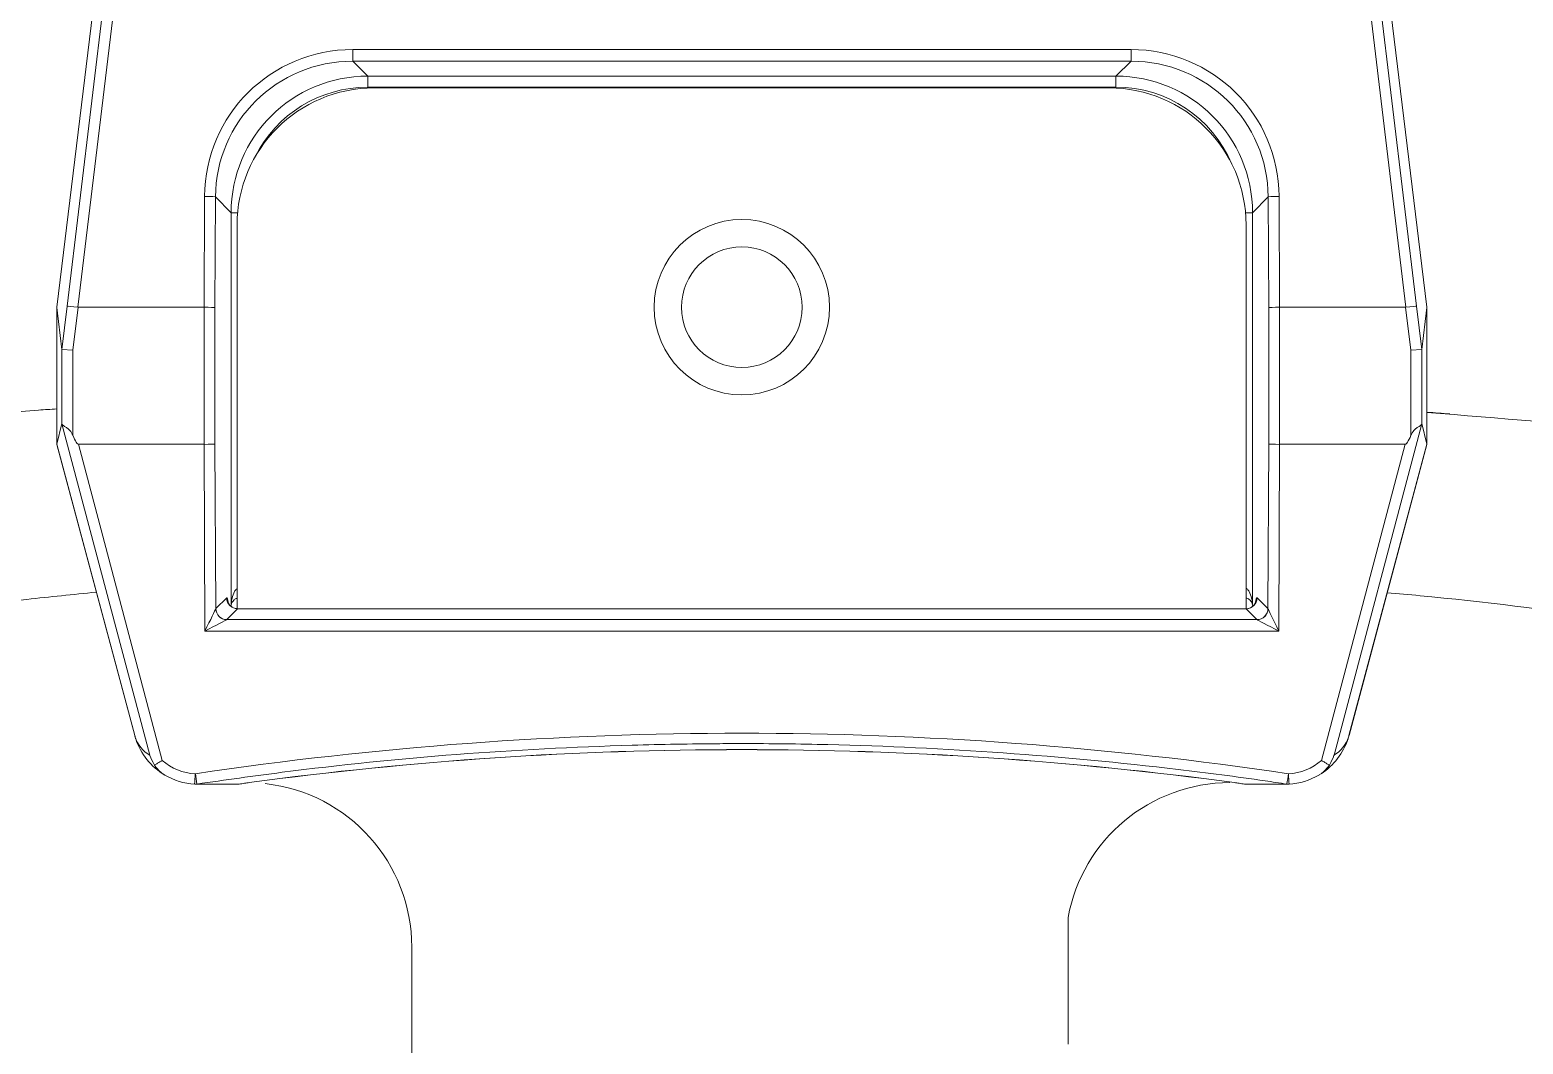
# Model space of a CAD drawing. Extents: x 12.1 to 108.7, y 1 to 80.4.
# Drawn here: x 101.911 to 103.274, y 35.578 to 36.503 of the extents above; entities that cross this region are included whole.
import ezdxf

# ---------------------------------------------------------------- set-up
doc = ezdxf.new("R2010")
doc.units = 0
doc.header["$MEASUREMENT"] = 0
doc.linetypes.add('SLD-Solid', pattern=[0])
doc.layers.add('OBJECT', color=7, linetype='CONTINUOUS')

msp = doc.modelspace()

# ---------------------------------------------------------------- linework, layer by layer
at = {"layer": 'OBJECT', "linetype": 'SLD-Solid', "lineweight": 15}
for p, q in [((101.9454, 36.2511), (101.9944, 36.6596)), ((102.0044, 36.659), (101.9553, 36.2502)), ((103.1175, 36.659), (103.1665, 36.2502)), ((103.1764, 36.2511), (103.1274, 36.6596)), ((101.9713, 36.5388), (101.9359, 36.2502)), ((103.1505, 36.5388), (103.1859, 36.2502)), ((102.2059, 36.4852), (102.9159, 36.4852)), ((102.2059, 36.4852), (102.2059, 36.4747)), ((102.9159, 36.4852), (102.9159, 36.4747)), ((102.9159, 36.4747), (102.2059, 36.4747)), ((102.2059, 36.4747), (102.2196, 36.4609)), ((102.9159, 36.4747), (102.9022, 36.4609)), ((102.2196, 36.4609), (102.9022, 36.4609)), ((102.2196, 36.451), (102.2196, 36.4609)), ((102.9022, 36.451), (102.9022, 36.4609)), ((102.9022, 36.451), (102.2196, 36.451)), ((102.8959, 36.4502), (102.2254, 36.4502)), ((102.0703, 36.2502), (102.0708, 36.3513)), ((102.0808, 36.3508), (102.0803, 36.2499)), ((102.0951, 36.3364), (102.0808, 36.3508)), ((103.0267, 36.3364), (103.041, 36.3508)), ((103.041, 36.3508), (103.0415, 36.2499)), ((103.0515, 36.2502), (103.051, 36.3513)), ((102.0951, 35.9808), (102.0951, 36.3364)), ((102.0951, 36.3364), (102.1009, 36.3364)), ((103.0267, 36.3364), (103.0204, 36.3364)), ((103.0267, 35.9808), (103.0267, 36.3364)), ((102.1004, 36.3252), (102.1004, 35.9754)), ((103.0209, 35.9753), (103.0209, 36.3252)), ((101.9359, 36.2502), (101.9359, 36.2498)), ((101.9359, 36.1252), (101.9359, 36.2502)), ((101.9359, 36.2502), (101.9359, 36.2502)), ((101.9406, 36.2116), (101.9359, 36.2498)), ((101.9359, 36.2498), (101.9359, 36.1253)), ((101.9406, 36.2116), (101.9454, 36.2511)), ((101.9554, 36.2502), (101.9506, 36.211)), ((101.9553, 36.2502), (101.9554, 36.2502)), ((102.0703, 36.2502), (101.9554, 36.2502)), ((102.0703, 36.2502), (102.0703, 36.2502)), ((102.0703, 36.1252), (102.0703, 36.2502)), ((102.0803, 36.2499), (102.0803, 36.1254)), ((103.0415, 36.2499), (103.0415, 36.1254)), ((103.0515, 36.2502), (103.1664, 36.2502)), ((103.0515, 36.2502), (103.0515, 36.2502)), ((103.0515, 36.1252), (103.0515, 36.2502)), ((103.1664, 36.2502), (103.1665, 36.2502)), ((103.1664, 36.2502), (103.1713, 36.211)), ((103.1812, 36.2116), (103.1764, 36.2511)), ((103.1813, 36.2116), (103.1859, 36.2498)), ((103.1859, 36.2498), (103.1859, 36.2502)), ((103.1859, 36.2502), (103.1859, 36.2502)), ((103.1859, 36.1252), (103.1859, 36.2502)), ((103.1859, 36.2498), (103.1859, 36.1253)), ((101.9506, 36.211), (101.9406, 36.2116)), ((101.9406, 36.2116), (101.9406, 36.2116)), ((101.9406, 36.144), (101.9406, 36.2116)), ((101.9506, 36.211), (101.9506, 36.1334)), ((103.1713, 36.211), (103.1812, 36.2116)), ((103.1713, 36.211), (103.1713, 36.1334)), ((103.1812, 36.2116), (103.1813, 36.2116)), ((103.1813, 36.144), (103.1813, 36.2116)), ((101.9359, 36.1253), (101.9406, 36.144)), ((101.9407, 36.1437), (101.9406, 36.144)), ((102.0208, 35.8416), (101.9407, 36.1437)), ((103.1011, 35.8416), (103.1811, 36.1437)), ((103.1813, 36.144), (103.1811, 36.1437)), ((103.1859, 36.1253), (103.1813, 36.144)), ((101.9359, 36.1253), (101.9359, 36.1252)), ((101.9359, 36.1251), (101.9359, 36.1252)), ((101.9359, 36.1252), (102.0071, 35.8596)), ((102.0071, 35.8596), (101.9359, 36.1251)), ((101.9558, 36.1252), (102.0703, 36.1252)), ((101.9558, 36.1252), (102.0322, 35.8369)), ((102.0703, 36.1252), (102.0703, 36.1252)), ((102.0711, 35.9548), (102.0703, 36.1252)), ((102.0803, 36.1254), (102.081, 35.9752)), ((103.0415, 36.1254), (103.0408, 35.9752)), ((103.0507, 35.9548), (103.0515, 36.1252)), ((103.166, 36.1252), (103.0515, 36.1252)), ((103.0515, 36.1252), (103.0515, 36.1252)), ((103.166, 36.1252), (103.0896, 35.8369)), ((103.1147, 35.8596), (103.1859, 36.1252)), ((103.1859, 36.1251), (103.1148, 35.8596)), ((103.1859, 36.1252), (103.1859, 36.1253)), ((103.1859, 36.1251), (103.1859, 36.1252)), ((102.0811, 35.9753), (102.081, 35.9752)), ((102.0811, 35.9753), (102.091, 35.9852)), ((102.1009, 35.9752), (102.0911, 35.9654)), ((102.095, 35.9793), (102.0955, 35.9798)), ((102.0955, 35.9798), (102.0953, 35.9801)), ((103.0209, 35.9752), (103.0307, 35.9654)), ((103.0263, 35.9798), (103.0265, 35.9801)), ((103.0268, 35.9793), (103.0263, 35.9798)), ((103.0407, 35.9753), (103.0309, 35.9852)), ((103.0408, 35.9752), (103.0407, 35.9753)), ((102.0911, 35.9654), (102.091, 35.9653)), ((102.0911, 35.9654), (103.0307, 35.9654)), ((102.1101, 35.975), (102.1101, 35.9751)), ((103.0117, 35.975), (102.1101, 35.975)), ((103.0117, 35.975), (103.0117, 35.9751)), ((103.0308, 35.9653), (103.0307, 35.9654)), ((103.0507, 35.9548), (102.0711, 35.9548)), ((102.0071, 35.8596), (102.0071, 35.8596)), ((103.1148, 35.8596), (103.1147, 35.8596)), ((102.1022, 35.8153), (102.1024, 35.8153)), ((103.0196, 35.8153), (103.0194, 35.8153)), ((102.8585, 35.5781), (102.8585, 35.6936)), ((102.2598, 35.6666), (102.2598, 35.5624))]:
    msp.add_line(p, q, dxfattribs=at)
for radius in [0.08, 0.055]:
    msp.add_circle((102.5609, 36.2502), radius, dxfattribs=at)
for centre, radius, start, end in [((102.2254, 36.3252), 0.125, 90, 180), ((102.8959, 36.3252), 0.125, 0, 90), ((102.0727, 36.2935), 0.0578, 82.0198, 91.9205), ((103.0491, 36.2935), 0.0578, 88.0795, 97.9802), ((102.5868, 28.1769), 8, 85.55512, 85.70523), ((102.0911, 35.9754), 0.0101, 180.9982, 269.3576), ((102.0912, 35.9754), 0.0101, 180.5081, 269.4919), ((102.101, 35.9852), 0.0101, 180.5081, 269.4919), ((103.0208, 35.9852), 0.0101, 270.5081, 359.4919), ((103.0307, 35.9754), 0.0101, 270.5081, 359.4919), ((103.0307, 35.9754), 0.0101, 270.6424, 359.0018), ((102.065, 35.8752), 0.06, 195, 198.0174), ((102.0361, 35.8674), 0.03, 195, 198.0174), ((102.0361, 35.8674), 0.03, 198.0174, 239.3085), ((102.0222, 35.8612), 0.015, 191.9901, 198.0141), ((102.065, 35.8752), 0.06, 198.0174, 239.3657), ((103.0568, 35.8752), 0.06, 302.7683, 341.9826), ((103.0857, 35.8674), 0.03, 300.6915, 341.9826), ((103.0568, 35.8752), 0.06, 341.9826, 345), ((103.0996, 35.8612), 0.015, 341.9859, 348.0099), ((103.0857, 35.8674), 0.03, 341.9826, 345), ((102.5609, 32.4752), 3.3715, 90, 97.6604), ((102.5609, 32.4752), 3.3716, 82.3396, 97.6604), ((102.5609, 32.4752), 3.3715, 82.3396, 90), ((102.065, 35.8746), 0.05, 228.9848, 266.9049), ((103.0568, 35.8746), 0.05, 273.0951, 311.0152), ((102.065, 35.8752), 0.06, 239.3657, 266.9049), ((101.2717, 35.8651), 0.7916, 356.3854, 357.07), ((102.0623, 35.8246), 0.00937, 266.9085, 279.2379), ((102.3866, 35.871), 0.3275, 188.1222, 189.7755), ((102.065, 35.824), 0.00888, 270.0029, 279.4847), ((102.1008, 35.8252), 0.01, 270, 279.0086), ((102.1008, 35.8239), 0.00872, 270.0028, 278.9666), ((102.1098, 35.6666), 0.15, 360, 83.7177), ((103.006, 35.6666), 0.15, 90, 169.6225), ((103.021, 35.8252), 0.01, 260.9914, 270), ((103.021, 35.8239), 0.00872, 261.0334, 269.9972), ((103.0568, 35.824), 0.00888, 260.5153, 269.9971), ((102.7353, 35.871), 0.3275, 350.2245, 351.8778), ((103.0595, 35.8246), 0.00937, 260.7621, 273.0915), ((103.8501, 35.8651), 0.7916, 182.93, 183.6146), ((103.0568, 35.8752), 0.06, 273.0951, 300.6343)]:
    msp.add_arc(centre, radius, start, end, dxfattribs=at)
for centre, major_axis, ratio, start_param, end_param in [((102.2063, 36.3503), (0.1299, -0.0387), 0.994537, 1.861849, 3.425049), ((102.9155, 36.3503), (0.1299, 0.0387), 0.994537, 5.999728, 7.562929), ((102.2063, 36.3497), (0.1188, -0.0407), 0.993756, 1.902233, 3.465433), ((102.9155, 36.3497), (0.1188, 0.0407), 0.993756, 5.959345, 7.522545), ((102.2205, 36.3355), (-0.089, 0.089), 0.993631, 5.501585, 7.064785), ((102.9013, 36.3355), (0.089, 0.089), 0.993631, 5.501585, 7.064785), ((102.2205, 36.3355), (-0.0819, 0.0819), 0.992433, 5.501585, 6.604377), ((102.9013, 36.3355), (0.0819, 0.0819), 0.992433, 5.895703, 7.064785), ((101.9553, 36.2499), (0.00993, -0.00121), 0.026195, 1.577115, 3.089197), ((102.0703, 36.2499), (0.01, -0.00002), 0.026383, 0.087327, 1.570857), ((103.0515, 36.2499), (0.01, 0.00002), 0.026383, 1.570735, 3.054265), ((103.1665, 36.2499), (0.00993, 0.00121), 0.026195, 0.052396, 1.564478), ((101.907, 36.3097), (0.0489, -0.1845), 0.05238, 5.968636, 6.269306), ((102.0703, 36.1254), (0.01, 0.00002), 0.027111, 4.712325, 6.195854), ((103.0515, 36.1254), (0.01, -0.00002), 0.027111, 3.228923, 4.712453), ((103.2148, 36.3097), (-0.0489, -0.1845), 0.05238, 0.013879, 0.314549), ((102.0711, 35.9554), (0.0099, 0.0199), 0.010836, 4.690585, 6.174243), ((102.1006, 35.979), (0.004, 0.0117), 0.411517, 1.643899, 1.84755), ((102.1101, 35.9772), (0.025, 0), 0.087489, 4.334455, 4.712389), ((103.0117, 35.9772), (0.025, 0), 0.087489, 4.712389, 5.090323), ((103.0212, 35.979), (-0.004, 0.0117), 0.411517, 4.437237, 4.639287), ((103.0507, 35.9554), (-0.0099, 0.0199), 0.010836, 0.108942, 1.592601), ((102.0711, 35.9554), (0.0199, 0.01), 0.021745, 4.701475, 6.185133), ((103.0507, 35.9554), (0.0199, -0.01), 0.021745, 3.239645, 4.723303), ((102.5609, 32.4842), (0, 3.3775), 0.999996, 6.135019, 6.431351)]:
    msp.add_ellipse(centre, major_axis=major_axis, ratio=ratio, start_param=start_param, end_param=end_param, dxfattribs=at)
for points, knots in [([(101.4245, 36.0994), (101.5084, 36.1107), (101.667, 36.1322), (101.8399, 36.1511), (101.9304, 36.1571), (101.9359, 36.1575)], [0, 0, 0, 0, 0.5131936, 0.970415, 1, 1, 1, 1]), ([(103.1859, 36.1542), (103.2517, 36.1489), (103.3837, 36.1382), (103.5708, 36.117), (103.6896, 36.1003), (103.7491, 36.092)], [0, 0, 0, 0, 0.330992, 0.664533, 1, 1, 1, 1]), ([(101.9506, 36.1334), (101.9498, 36.1349), (101.9484, 36.1375), (101.9454, 36.1401), (101.9429, 36.1416), (101.9413, 36.1427), (101.9408, 36.1435), (101.9407, 36.1437)], [0, 0, 0, 0, 0.2815032, 0.4771486, 0.6724629, 0.8784622, 1, 1, 1, 1]), ([(103.1713, 36.1334), (103.172, 36.1349), (103.1734, 36.1375), (103.1764, 36.1401), (103.179, 36.1416), (103.1806, 36.1427), (103.181, 36.1435), (103.1811, 36.1437)], [0, 0, 0, 0, 0.2815032, 0.4771486, 0.6724629, 0.8784622, 1, 1, 1, 1]), ([(101.972, 35.9903), (101.9509, 35.9882), (101.8293, 35.9762), (101.6113, 35.9375), (101.4202, 35.8934), (101.3242, 35.8712)], [0, 0, 0, 0, 0.094667, 0.545507, 1, 1, 1, 1]), ([(102.0951, 35.9808), (102.0953, 35.9821), (102.0958, 35.9854), (102.0974, 35.9897), (102.0992, 35.9926), (102.1001, 35.9933), (102.1004, 35.9935)], [0, 0, 0, 0, 0.3168551, 0.7687546, 0.9404082, 1, 1, 1, 1]), ([(103.0267, 35.9808), (103.0265, 35.9821), (103.026, 35.9854), (103.0244, 35.9897), (103.0225, 35.9928), (103.0213, 35.9936), (103.0209, 35.9939)], [0, 0, 0, 0, 0.302679, 0.73436, 0.898334, 1, 1, 1, 1]), ([(103.8494, 35.8639), (103.7407, 35.8887), (103.5222, 35.9386), (103.2857, 35.978), (103.1596, 35.9889), (103.1496, 35.9898)], [0, 0, 0, 0, 0.476788, 0.958526, 1, 1, 1, 1]), ([(102.091, 35.9852), (102.0912, 35.9852), (102.0916, 35.9851), (102.092, 35.9826), (102.0922, 35.9814)], [0, 0, 0, 0, 0.522641, 1, 1, 1, 1]), ([(102.1005, 35.9754), (102.0999, 35.9754), (102.0983, 35.9754), (102.0959, 35.9766), (102.0939, 35.9782), (102.0928, 35.9798), (102.0923, 35.9808), (102.0921, 35.9814), (102.0921, 35.9814), (102.0921, 35.9814)], [0, 0, 0, 0, 0.127014, 0.349004, 0.531166, 0.682747, 0.801358, 0.905471, 1, 1, 1, 1]), ([(102.095, 35.9793), (102.0951, 35.9797), (102.0951, 35.9802), (102.0951, 35.9807), (102.0951, 35.9808)], [0, 0, 0, 0, 0.91349, 1, 1, 1, 1]), ([(102.1004, 35.9848), (102.1001, 35.9847), (102.0987, 35.9842), (102.0968, 35.9826), (102.0959, 35.9811), (102.0953, 35.9801)], [0, 0, 0, 0, 0.097034, 0.434769, 1, 1, 1, 1]), ([(102.1101, 35.9751), (102.1073, 35.9751), (102.1039, 35.9751), (102.1011, 35.9752), (102.1006, 35.9753)], [0, 0, 0, 0, 0.835435, 1, 1, 1, 1]), ([(103.0212, 35.9753), (103.0203, 35.9752), (103.0174, 35.9751), (103.0141, 35.9751), (103.0117, 35.9751)], [0, 0, 0, 0, 0.296132, 1, 1, 1, 1]), ([(103.0297, 35.9814), (103.0297, 35.9814), (103.0297, 35.9814), (103.0295, 35.9808), (103.0289, 35.9795), (103.0273, 35.9776), (103.0247, 35.9759), (103.0222, 35.9751), (103.0208, 35.9753), (103.0206, 35.9754)], [0, 0, 0, 0, 0.086963, 0.202812, 0.323615, 0.496536, 0.716042, 0.955338, 1, 1, 1, 1]), ([(103.0209, 35.985), (103.0214, 35.9848), (103.023, 35.9843), (103.0251, 35.9826), (103.026, 35.9811), (103.0265, 35.9801)], [0, 0, 0, 0, 0.147883, 0.466599, 1, 1, 1, 1]), ([(103.0268, 35.9793), (103.0268, 35.9797), (103.0267, 35.9802), (103.0267, 35.9807), (103.0267, 35.9808)], [0, 0, 0, 0, 0.91349, 1, 1, 1, 1]), ([(103.0309, 35.9852), (103.0306, 35.9852), (103.0302, 35.9851), (103.0298, 35.9826), (103.0296, 35.9814)], [0, 0, 0, 0, 0.52125, 1, 1, 1, 1]), ([(102.0208, 35.8416), (102.0208, 35.8415), (102.0217, 35.8384), (102.0233, 35.8356), (102.025, 35.8327)], [0, 0, 0, 0, 0.019973, 1, 1, 1, 1]), ([(103.058, 35.8153), (103.0514, 35.8163), (103.0185, 35.8212), (102.8795, 35.8393), (102.72, 35.8507), (102.5804, 35.8523), (102.5209, 35.8521), (102.3808, 35.8496), (102.2213, 35.8377), (102.0897, 35.819), (102.0638, 35.8153)], [0, 0, 0, 0, 0.020047, 0.10024, 0.421356, 0.5, 0.520047, 0.60024, 0.921356, 1, 1, 1, 1]), ([(103.0969, 35.8327), (103.0985, 35.8356), (103.1001, 35.8384), (103.101, 35.8415), (103.1011, 35.8416)], [0, 0, 0, 0, 0.980027, 1, 1, 1, 1]), ([(102.0322, 35.8369), (102.0322, 35.8369), (102.0316, 35.8365), (102.0301, 35.8356), (102.0277, 35.8342), (102.0259, 35.8332), (102.0251, 35.8328), (102.025, 35.8327)], [0, 0, 0, 0, 0.017181, 0.202287, 0.556603, 0.898381, 1, 1, 1, 1]), ([(102.025, 35.8327), (102.0269, 35.8302), (102.0296, 35.8268), (102.0332, 35.8243), (102.0344, 35.8236), (102.0344, 35.8235)], [0, 0, 0, 0, 0.696361, 0.978817, 1, 1, 1, 1]), ([(103.0874, 35.8235), (103.0875, 35.8236), (103.0902, 35.8252), (103.0936, 35.8281), (103.0961, 35.8317), (103.0969, 35.8327)], [0, 0, 0, 0, 0.021182, 0.71712, 1, 1, 1, 1]), ([(103.0896, 35.8369), (103.0897, 35.8369), (103.0902, 35.8365), (103.0918, 35.8356), (103.0941, 35.8342), (103.0959, 35.8332), (103.0967, 35.8328), (103.0969, 35.8327)], [0, 0, 0, 0, 0.017181, 0.202287, 0.556603, 0.898381, 1, 1, 1, 1]), ([(102.0665, 35.8153), (102.0687, 35.8153), (102.0803, 35.8153), (102.0924, 35.8153), (102.1022, 35.8153)], [0, 0, 0, 0, 0.194244, 1, 1, 1, 1]), ([(102.1022, 35.8153), (102.1039, 35.8155), (102.1069, 35.816), (102.1101, 35.8164), (102.1115, 35.8166)], [0, 0, 0, 0, 0.564668, 1, 1, 1, 1]), ([(103.0196, 35.8153), (103.0179, 35.8155), (103.0149, 35.816), (103.0117, 35.8164), (103.0103, 35.8166)], [0, 0, 0, 0, 0.564668, 1, 1, 1, 1]), ([(103.0553, 35.8153), (103.0531, 35.8153), (103.0415, 35.8153), (103.0294, 35.8153), (103.0196, 35.8153)], [0, 0, 0, 0, 0.1942441, 1, 1, 1, 1])]:
    msp.add_open_spline(points, degree=3, knots=knots, dxfattribs=at)
for points in [[(101.9359, 36.1251), (101.9359, 36.1252)], [(103.1859, 36.1252), (103.1859, 36.1251)], [(102.0953, 35.9801), (102.095, 35.9793)], [(103.0265, 35.9801), (103.0268, 35.9793)], [(103.0117, 35.9751), (102.1101, 35.9751)], [(102.065, 35.8152), (102.0618, 35.8152)], [(102.0638, 35.8153), (102.0665, 35.8153)], [(102.1008, 35.8152), (102.065, 35.8152)], [(103.021, 35.8152), (103.0568, 35.8152)], [(103.058, 35.8153), (103.0553, 35.8153)], [(103.0568, 35.8152), (103.06, 35.8152)]]:
    msp.add_open_spline(points, degree=1, dxfattribs=at)

doc.saveas('drawing.dxf')
